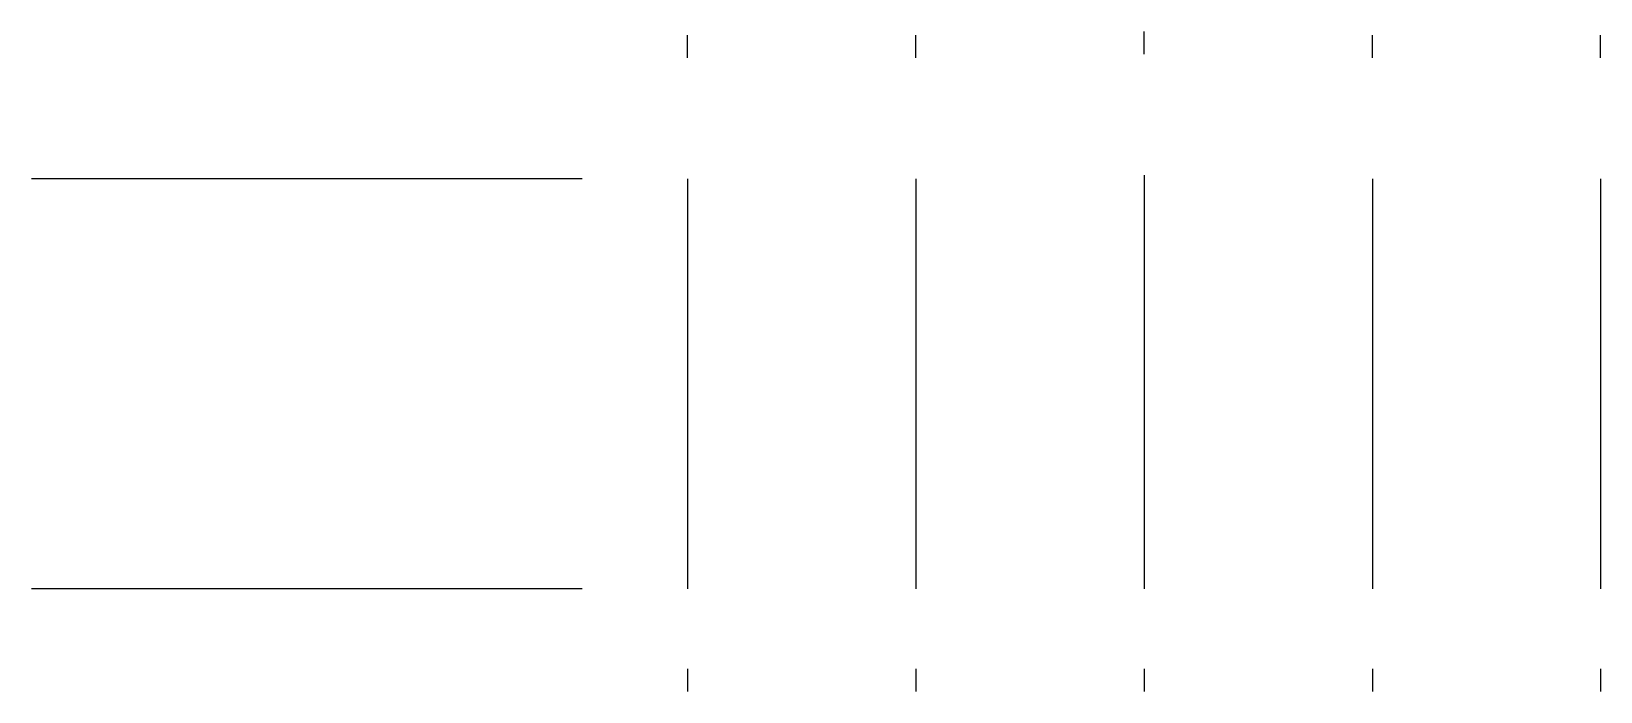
# Model space of a CAD drawing. Header units: millimetres. Extents: x 93.1 to 106.9, y -70.2 to -64.4.
import ezdxf

# ---------------------------------------------------------------- set-up
doc = ezdxf.new("R2010")
doc.units = ezdxf.units.MM
for name, color, linetype, true_color in [('1 - PCB', 7, 'Continuous', 0xc2ced6), ('2 - phototransistor', 7, 'Continuous', 0xc2ced6), ('3 - LED', 7, 'Continuous', 0xc2ced6)]:
    doc.layers.add(name, color=color, linetype=linetype, true_color=true_color)

msp = doc.modelspace()

# ---------------------------------------------------------------- linework, layer by layer
at = {"layer": '1 - PCB', "color": 4, "extrusion": (-6.12323e-17, -1, 3.7494e-33)}
for p, q in [((98.881, -64.67, 0), (98.881, -64.47, 0)), ((100.881, -64.67, 0), (100.881, -64.47, 0)), ((102.881, -64.638, 0), (102.881, -64.438, 0)), ((104.881, -64.67, 0), (104.881, -64.47, 0)), ((106.881, -64.67, 0), (106.881, -64.47, 0))]:
    msp.add_line(p, q, dxfattribs=at)
at = {"layer": '1 - PCB', "color": 4}
for p, q in [((102.881, -65.698, 0), (102.881, -69.319, 0)), ((98.881, -65.73, 0), (98.881, -69.319, 0)), ((100.881, -65.73, 0), (100.881, -69.319, 0)), ((104.881, -65.73, 0), (104.881, -69.319, 0)), ((106.881, -65.73, 0), (106.881, -69.319, 0))]:
    msp.add_line(p, q, dxfattribs=at)
at = {"layer": '1 - PCB', "color": 4, "extrusion": (1.83697e-16, 1, -1.12482e-32)}
for p, q in [((98.881, -70.019, 0), (98.881, -70.219, 0)), ((100.881, -70.019, 0), (100.881, -70.219, 0)), ((102.881, -70.019, 0), (102.881, -70.219, 0)), ((104.881, -70.019, 0), (104.881, -70.219, 0)), ((106.881, -70.019, 0), (106.881, -70.219, 0))]:
    msp.add_line(p, q, dxfattribs=at)
at = {"layer": '2 - phototransistor', "color": 1}
msp.add_line((97.956, -69.319, 0), (93.131, -69.319, 0), dxfattribs=at)
at = {"layer": '3 - LED', "color": 1}
msp.add_line((97.956, -65.73, 0), (93.131, -65.73, 0), dxfattribs=at)

doc.saveas('drawing.dxf')
